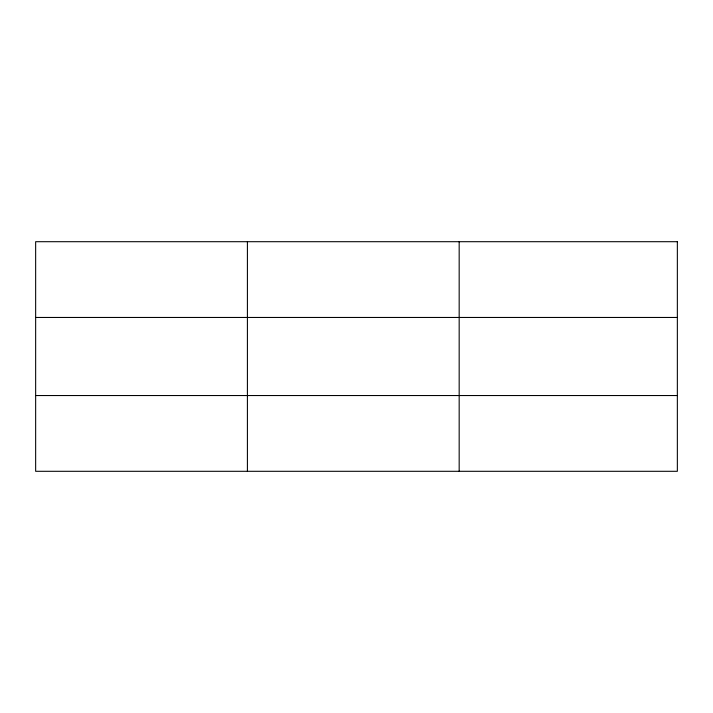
<?xml version="1.0" encoding="UTF-8"?>
<svg xmlns="http://www.w3.org/2000/svg" width="713" height="713" viewBox="0 0 713 713"><rect width="100%" height="100%" fill="white"/><g stroke="black" fill="none" stroke-linecap="round" stroke-linejoin="round"><path stroke-width="1.07" d="M247.411 241.698L247.411 471.302M459.172 241.698L459.172 471.302M35.65 317.463L677.35 317.463M35.65 395.537L677.35 395.537M677.35 241.698L677.35 471.302L35.65 471.302L35.65 241.698L677.35 241.698"/></g></svg>
